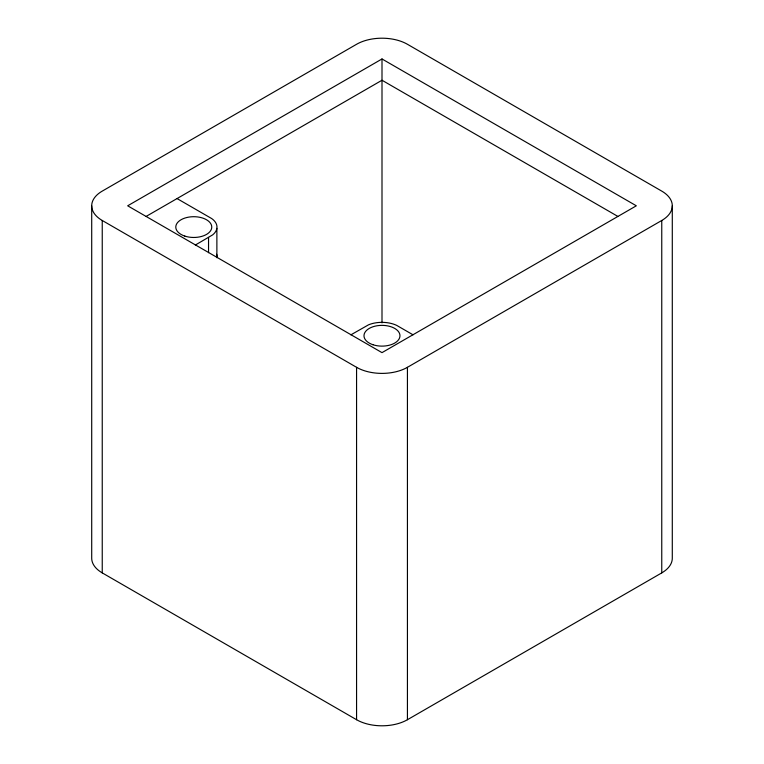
<?xml version="1.0" encoding="UTF-8"?>
<svg xmlns="http://www.w3.org/2000/svg" width="764" height="764" viewBox="0 0 764 764"><rect width="100%" height="100%" fill="white"/><g stroke="black" fill="none" stroke-linecap="round" stroke-linejoin="round"><path stroke-width="1.15" d="M195.336 245.034L212.669 234.863A23.206 13.399 0 0 0 211.685 218.561L177.047 198.564M382 58.962L127.674 205.802L382 352.634L636.326 205.802L382 58.962L382 322.895M146.191 216.384L382 80.239L617.789 216.374M350.886 334.842L368.506 324.834A23.206 13.399 0 0 1 396.736 325.407L413.037 334.813M102.242 220.481L356.568 367.312A35.965 20.762 0 0 0 407.432 367.312L661.758 220.481A35.965 20.762 0 0 0 661.758 191.115L407.432 44.283A35.965 20.762 0 0 0 356.568 44.283L102.242 191.115A35.965 20.762 0 0 0 102.242 220.481L102.242 572.885L356.568 719.717A35.965 20.762 0 0 0 407.432 719.717L661.758 572.885A35.965 20.762 0 0 0 672.291 558.197L672.291 205.802M661.758 220.481L661.758 572.885M407.432 367.312L407.432 719.717M356.568 367.312L356.568 719.717M216.88 228.369L216.88 257.735A23.206 13.399 0 0 0 216.661 254.24M208.543 237.423L208.543 252.693M91.709 205.802L91.709 558.197A35.965 20.762 0 0 0 102.242 572.885M372.985 344.736A17.983 10.381 0 0 0 399.964 335.74A17.983 10.381 0 0 0 372.985 326.753A17.983 10.381 0 0 0 372.985 344.736M184.783 236.076A17.983 10.381 0 0 0 211.762 227.08A17.983 10.381 0 0 0 184.783 218.093A17.983 10.381 0 0 0 184.783 236.076"/></g></svg>
